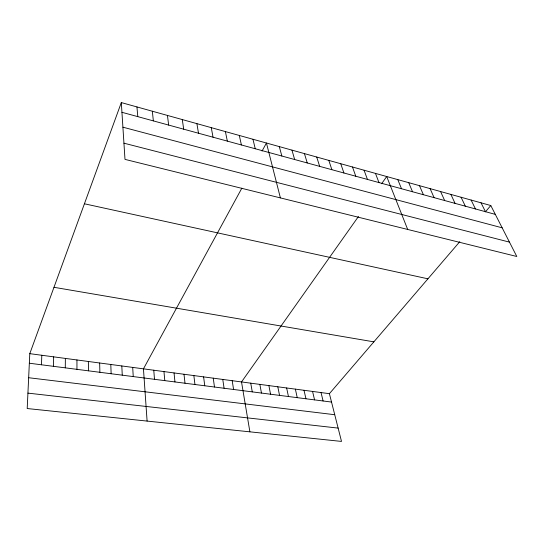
<?xml version="1.0" encoding="UTF-8"?>
<svg xmlns="http://www.w3.org/2000/svg" width="544" height="544" viewBox="0 0 544 544"><rect width="100%" height="100%" fill="white"/><g stroke="black" fill="none" stroke-linecap="round" stroke-linejoin="round"><path stroke-width="0.82" d="M65.28 367.846L65.375 358.414M53.448 366.323L53.666 356.85M41.473 364.786L41.8 355.266M121.312 102.578L124.991 159.385L516.8 256.496L490.797 205.537L121.312 102.578L29.791 353.661L27.2 408.537L341.51 441.422L329.406 393.679L459.796 241.672M241.849 188.17L143.453 368.846L147.098 421.083M262.058 151.062L266.444 143.018L280.398 197.9M358.448 216.505L241.516 381.942L249.893 431.841M381.616 183.716L386.702 176.528L407.687 229.452M485.377 211.854L490.797 205.537M27.928 393.128L338.13 428.101M28.655 377.726L334.744 414.718M29.342 363.229L331.534 402.064M29.791 353.661L329.406 393.679M53.985 287.3L373.864 341.85M84.422 203.782L427.931 278.82M123.944 143.181L509.47 242.128M122.91 127.187L502.166 227.82M121.944 112.302L495.305 214.377M481.018 202.81L485.459 211.684M471.111 200.049L475.47 208.957M461.067 197.254L465.344 206.19M450.881 194.412L455.076 203.381M440.558 191.536L444.666 200.532M430.086 188.618L434.105 197.649M419.472 185.66L423.395 194.718M408.7 182.662L412.529 191.746M397.78 179.615L401.513 188.734M375.462 173.393L378.984 182.58M364.052 170.218L367.465 179.432M352.478 166.994L355.783 176.236M340.734 163.724L343.924 172.992M328.814 160.398L331.881 169.701M316.717 157.026L319.661 166.355M304.436 153.605L307.251 162.962M291.965 150.13L294.644 159.521M279.303 146.601L281.846 156.019M321.028 392.557L323.095 400.976M252.98 139.264L255.231 148.743M312.562 391.428L314.568 399.881M304.014 390.286L305.952 398.772M295.365 389.13L297.248 397.657M239.306 135.456L241.4 144.962M286.634 387.967L288.449 396.522M277.8 386.784L279.548 395.379M225.4 131.58L227.338 141.114M268.879 385.594L270.558 394.223M259.855 384.39L261.467 393.054M211.269 127.643L213.037 137.21M250.736 383.173L252.273 391.877M196.901 123.638L198.492 133.232M232.193 380.691L233.587 389.477M222.768 379.433L224.087 388.253M182.288 119.571L183.702 129.186M213.241 378.162L214.479 387.022M203.606 376.876L204.762 385.771M167.436 115.43L168.66 125.079M193.861 375.578L194.942 384.506M184.008 374.258L185.001 383.228M152.327 111.214L153.36 120.89M174.046 372.926L174.95 381.936M163.962 371.579L164.784 380.63M136.952 106.937L137.788 116.634M153.768 370.219L154.496 379.311M132.702 367.404L133.239 376.577M121.815 365.956L122.257 375.17M110.806 364.48L111.139 373.742M99.654 362.991L99.885 372.293M88.366 361.488L88.495 370.831M76.942 359.958L76.962 369.349"/></g></svg>
